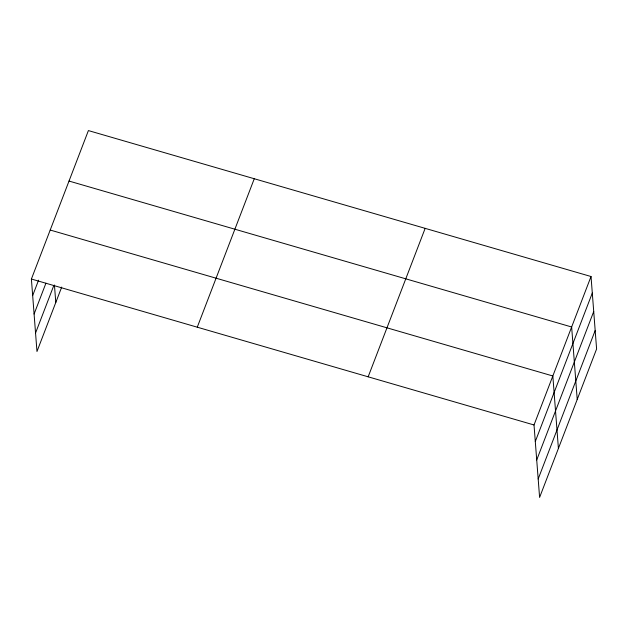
<?xml version="1.0" encoding="UTF-8"?>
<svg xmlns="http://www.w3.org/2000/svg" width="628" height="628" viewBox="0 0 628 628"><rect width="100%" height="100%" fill="white"/><g stroke="black" fill="none" stroke-linecap="round" stroke-linejoin="round"><path stroke-width="0.94" d="M61.709 287.067L36.974 351.484L31.4 279.028L88.399 130.577L591.027 276.516L596.6 348.972L539.601 497.423L534.02 424.975L591.027 276.516M32.672 295.568L38.591 280.143M34.093 314.024L45.938 283.173M35.553 333.028L53.67 285.858M197.263 327.196L254.269 178.737M368.157 376.816L425.156 228.356M535.299 441.515L592.298 293.056M536.712 459.963L593.719 311.512M538.18 478.976L595.179 330.516M69.017 181.052L571.645 326.992L577.218 399.447M50.209 230.036L552.836 375.984L558.41 448.439M31.4 279.028L534.02 424.975M54.44 285.01L55.782 302.492"/></g></svg>
